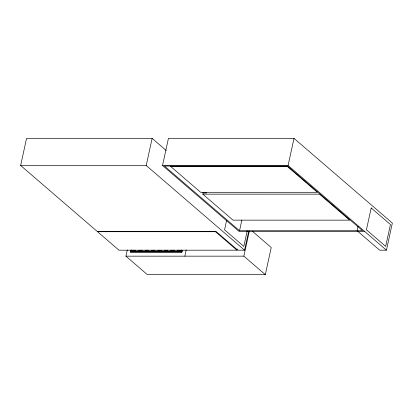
<?xml version="1.0" encoding="UTF-8"?>
<svg xmlns="http://www.w3.org/2000/svg" width="413" height="413" viewBox="0 0 413 413"><rect width="100%" height="100%" fill="white"/><g stroke="black" fill="none" stroke-linecap="round" stroke-linejoin="round"><path stroke-width="0.62" d="M181.322 251.331L181.4 249.927M182.288 250.278L181.911 252.126L182.107 250.123M184.895 256.163L186.175 249.855M248.729 231.079L244.563 250.19L237.805 250.19L215.891 231.321L97.081 231.326L20.65 165.499L26.566 138.376L152.134 138.365L166.253 150.528M252.219 231.13L271.233 247.506L265.322 274.635L147.374 274.64L125.924 256.168L127.266 249.999M244.563 250.19L146.217 165.494L152.134 138.365M181.911 252.126L130.606 252.126L130.828 250.128M130.606 252.126L131.009 250.283M131.799 250.087L131.53 251.331L131.623 249.932M364.519 231.311L238.951 231.316L162.526 165.494L168.437 138.365L294.004 138.36L392.35 223.056L386.434 250.185L379.676 250.185L357.761 231.311M202.829 194.162L319.486 194.156L349.666 220.144L233.004 220.15L202.829 194.162L203.217 192.375M226.592 220.459L224.553 229.824L243.809 246.406L247.211 230.8M239.535 230.743L164.446 166.072L287.51 166.062L362.599 230.733L239.535 230.743L241.842 220.16M236.938 250.19L215.488 231.719L97.54 231.724L118.996 250.201L236.938 250.19L237.207 248.962M265.322 274.635L243.866 256.158L249.38 230.882M386.434 250.185L288.093 165.489L294.004 138.36M357.095 230.733L358.045 226.376M20.65 165.499L146.217 165.494M162.526 165.494L288.093 165.489M131.349 251.176L181.147 251.176M130.425 251.971L181.73 251.971M125.924 256.168L243.866 256.158M205.612 192.262L206.474 193.005L203.785 193.005L202.922 192.262M371.189 207.971L366.429 229.814L385.68 246.396L390.445 224.553L371.189 207.971M287.154 166.31L170.497 166.315L200.672 192.303L317.334 192.298L287.154 166.31M135.614 250.283L132.387 250.283L135.614 250.283M142.026 250.283L138.799 250.283L142.026 250.283M148.432 250.283L145.206 250.283L148.432 250.283M154.844 250.283L151.617 250.283L154.844 250.283M161.256 250.278L158.029 250.278L161.256 250.278M167.663 250.278L164.436 250.278L167.663 250.278M174.074 250.278L170.848 250.278L174.074 250.278M180.481 250.278L177.254 250.278L180.481 250.278"/></g></svg>
